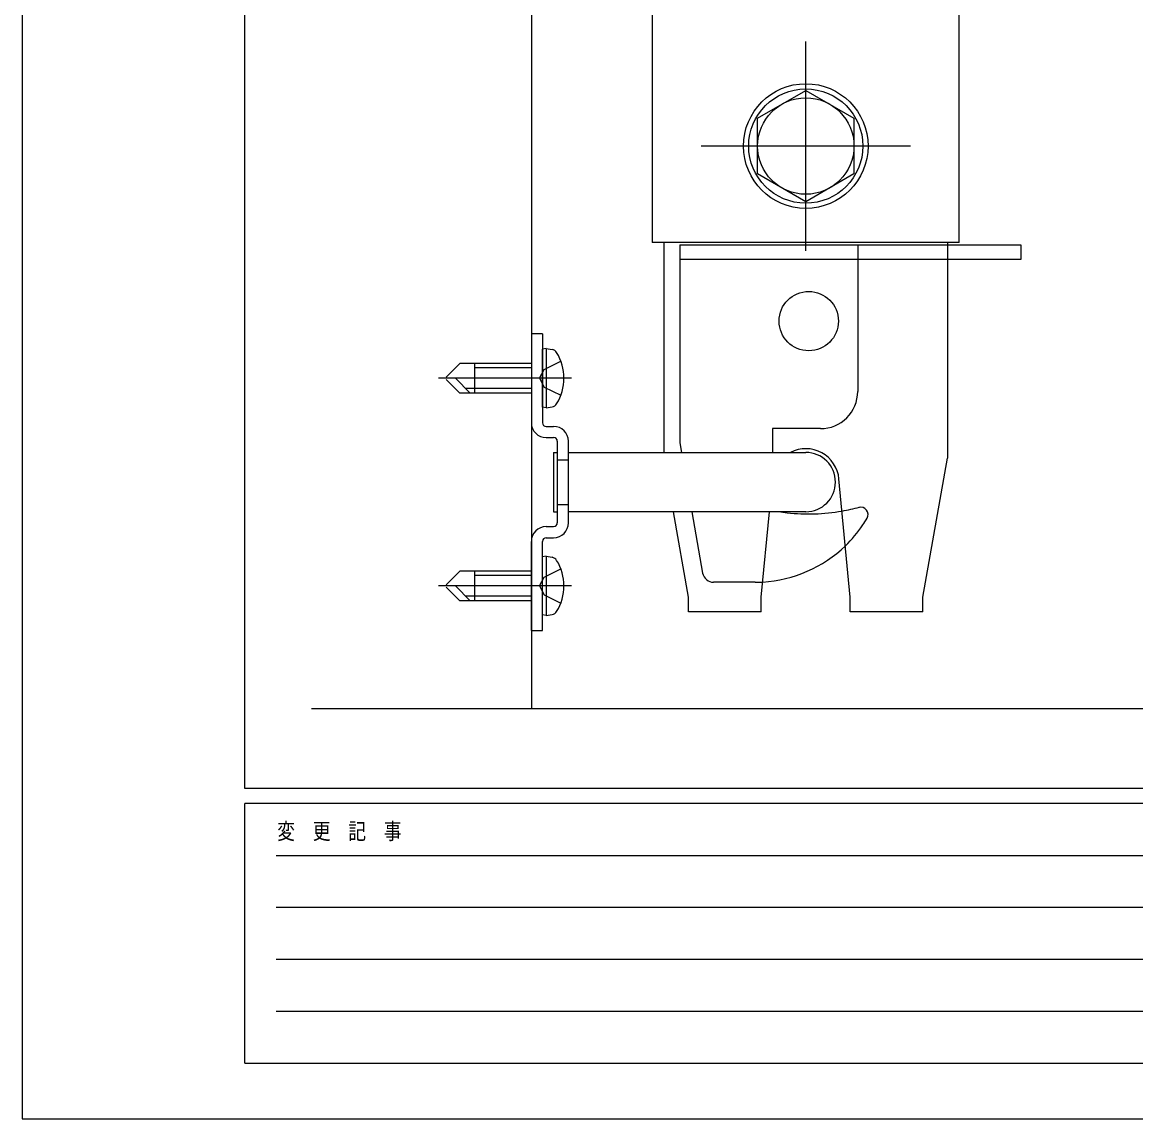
# Model space of a CAD drawing. Units: millimetres on the paper. Extents: x -420 to 420, y -297 to 297.
# Drawn here: x -420.5 to -270.4, y -297 to -149.2 of the extents above; entities that cross this region are included whole.
import ezdxf
from ezdxf.enums import TextEntityAlignment as Align

# ---------------------------------------------------------------- set-up
doc = ezdxf.new("R2010")
doc.units = ezdxf.units.MM
for name, color, linetype in [('0-4_YKK_12', 2, 'Continuous'), ('0-5_YKK_13', 4, 'Continuous'), ('0-8_YKK_ZWAK', 7, 'Continuous')]:
    doc.layers.add(name, color=color, linetype=linetype)
doc.styles.add('ＭＳ ゴシック', font='')
doc.styles.get('ＭＳ ゴシック').set_extended_font_data('MS Gothic')

msp = doc.modelspace()

# ---------------------------------------------------------------- linework, layer by layer
at = {"layer": '0-4_YKK_12'}
for p, q in [((-351.857, 28.914), (-351.857, -241.678)), ((-335.557, -138.878), (-335.557, -178.878)), ((-294.157, -178.878), (-294.157, -138.878)), ((-294.157, -178.878), (-335.557, -178.878)), ((-346.461, -197.178), (-364.361, -197.178)), ((-346.463, -225.178), (-364.363, -225.178)), ((-381.517, -241.678), (-55.832, -241.678))]:
    msp.add_line(p, q, dxfattribs=at)
at = {"layer": '0-5_YKK_13'}
for p, q in [((-314.858, -179.984), (-314.858, -151.773)), ((-321.358, -162.125), (-314.858, -158.373)), ((-321.358, -169.631), (-321.358, -162.125)), ((-300.753, -165.878), (-328.964, -165.878)), ((-333.959, -207.178), (-333.959, -178.878)), ((-331.859, -179.174), (-295.758, -179.174)), ((-307.859, -179.174), (-307.859, -198.974)), ((-295.759, -178.878), (-295.759, -203.48)), ((-295.758, -179.174), (-285.859, -179.174)), ((-295.758, -181.174), (-331.859, -181.174)), ((-351.859, -191.178), (-351.859, -203.178)), ((-350.359, -191.178), (-351.859, -191.178)), ((-350.359, -191.178), (-350.359, -203.178)), ((-349.861, -193.178), (-350.361, -193.266)), ((-349.861, -193.178), (-349.059, -193.32)), ((-359.461, -199.178), (-359.461, -195.178)), ((-351.861, -195.778), (-359.461, -195.778)), ((-360.097, -199.178), (-362.097, -197.178)), ((-351.861, -198.578), (-360.697, -198.578)), ((-349.861, -201.178), (-349.059, -201.037)), ((-349.859, -203.678), (-348.859, -203.678)), ((-295.759, -203.48), (-295.759, -207.963)), ((-349.859, -205.178), (-348.859, -205.178)), ((-348.859, -207.178), (-348.859, -215.178)), ((-348.859, -207.178), (-348.359, -207.178)), ((-348.359, -205.678), (-348.359, -216.678)), ((-346.859, -216.678), (-346.859, -205.678)), ((-346.859, -207.178), (-314.859, -207.178)), ((-348.359, -208.178), (-346.859, -208.178)), ((-299.059, -226.678), (-295.759, -207.963)), ((-308.859, -226.678), (-310.38, -210.751)), ((-348.359, -214.178), (-346.859, -214.178)), ((-348.859, -215.178), (-348.359, -215.178)), ((-314.859, -215.178), (-346.859, -215.178)), ((-330.659, -226.678), (-332.687, -215.178)), ((-330.219, -215.178), (-328.763, -223.439)), ((-320.859, -226.678), (-319.762, -215.178)), ((-349.859, -217.178), (-348.859, -217.178)), ((-351.859, -231.178), (-351.859, -219.178)), ((-350.359, -231.178), (-350.359, -219.178)), ((-349.859, -218.678), (-348.859, -218.678)), ((-349.863, -221.178), (-350.363, -221.266)), ((-349.863, -221.178), (-349.061, -221.32)), ((-359.463, -227.178), (-359.463, -223.178)), ((-360.099, -227.178), (-362.099, -225.178)), ((-351.863, -223.778), (-359.463, -223.778)), ((-321.677, -224.679), (-327.285, -224.679)), ((-351.863, -226.578), (-360.699, -226.578)), ((-330.659, -228.678), (-330.659, -226.678)), ((-320.859, -228.678), (-320.859, -226.678)), ((-308.859, -228.678), (-308.859, -226.678)), ((-299.059, -228.678), (-299.059, -226.678)), ((-349.863, -229.178), (-349.061, -229.037)), ((-320.859, -228.678), (-330.659, -228.678)), ((-299.059, -228.678), (-308.859, -228.678)), ((-351.859, -231.178), (-350.359, -231.178))]:
    msp.add_line(p, q, dxfattribs=at)
for points in [[(-314.858, -158.373), (-308.358, -162.125), (-308.358, -169.631), (-314.858, -173.384), (-321.358, -169.631)], [(-331.859, -179.174), (-331.859, -205.878), (-331.63, -207.178)], [(-285.859, -179.174), (-285.859, -181.174), (-295.758, -181.174)], [(-349.861, -193.178), (-349.861, -201.178), (-350.361, -201.09), (-350.361, -193.266)], [(-350.745, -197.178), (-350.114, -195.991), (-347.882, -194.878)], [(-351.861, -195.178), (-361.511, -195.178), (-363.361, -197.028)], [(-351.861, -199.178), (-361.511, -199.178), (-363.361, -197.328)], [(-350.745, -197.178), (-350.114, -198.365), (-347.882, -199.478)], [(-312.859, -203.974), (-319.359, -203.974), (-319.359, -207.178)], [(-349.863, -221.178), (-349.863, -229.178), (-350.363, -229.09), (-350.363, -221.266)], [(-351.863, -223.178), (-361.513, -223.178), (-363.363, -225.028)], [(-350.747, -225.178), (-350.116, -223.991), (-347.884, -222.878)], [(-350.747, -225.178), (-350.116, -226.365), (-347.884, -227.478)], [(-351.863, -227.178), (-361.513, -227.178), (-363.363, -225.328)]]:
    msp.add_lwpolyline(points, dxfattribs=at)
for centre, radius in [((-314.858, -165.878), 8.4), ((-314.858, -165.878), 7.7), ((-314.858, -165.878), 6.5), ((-314.459, -189.478), 4)]:
    msp.add_circle(centre, radius, dxfattribs=at)
for centre, radius, start, end in [((-349.215, -194.206), 0.9, 32.05588, 80), ((-353.961, -197.178), 6.5, 327.94412, 32.05588), ((-312.859, -198.974), 5, 270, 0.00078), ((-349.215, -200.15), 0.9, 280, 327.94412), ((-349.859, -203.178), 2, 180, 270), ((-349.859, -203.178), 0.5, 180, 270), ((-348.859, -205.678), 2, 0, 90), ((-348.859, -205.678), 0.5, 0, 90), ((-314.859, -211.178), 4.5, 5.45262, 117.26604), ((-314.859, -211.178), 4, 270, 90), ((-314.459, -189.474), 26, 279.9514, 285.24355), ((-307.459, -215.551), 1, 329.50758, 105.02601), ((-314.459, -189.474), 26, 261.02549, 263.57529), ((-314.459, -189.474), 26, 263.57529, 279.9514), ((-321.677, -207.179), 17.5, 326.01049, 329.50758), ((-349.859, -219.178), 2, 90, 180), ((-348.859, -216.678), 2, 270, 0), ((-348.859, -216.678), 0.5, 270, 0), ((-321.677, -207.179), 17.5, 314.00715, 326.01049), ((-349.859, -219.178), 0.5, 90, 180), ((-321.677, -207.179), 17.5, 273.30568, 314.00715), ((-349.217, -222.206), 0.9, 32.05588, 80), ((-353.963, -225.178), 6.5, 327.94412, 32.05588), ((-327.285, -223.179), 1.5, 190, 270), ((-321.677, -207.179), 17.5, 269.99752, 273.30568), ((-349.217, -228.15), 0.9, 280, 327.94412)]:
    msp.add_arc(centre, radius, start, end, dxfattribs=at)
at = {"layer": '0-8_YKK_ZWAK'}
for p, q in [((-390.498, -252.5), (-390.498, 277.5)), ((389.502, -252.5), (-390.498, -252.5)), ((-130.498, -254.5), (-390.498, -254.5)), ((-390.498, -289.5), (-390.498, -254.5)), ((-386.248, -261.5), (-135.498, -261.5)), ((-386.248, -268.5), (-135.498, -268.5)), ((-386.248, -275.5), (-135.498, -275.5)), ((-386.248, -282.5), (-135.498, -282.5)), ((-390.498, -289.5), (-130.498, -289.5))]:
    msp.add_line(p, q, dxfattribs=at)
msp.add_lwpolyline([(-420.5, -297), (420.5, -297), (420.5, 297), (-420.5, 297)], close=True, dxfattribs=at)

# ---------------------------------------------------------------- texts
at = {"layer": '0-8_YKK_ZWAK', "style": 'ＭＳ ゴシック', "width": 0.8}
msp.add_text('変  更  記  事', height=2.199, dxfattribs=at).set_placement((-386.131, -260), align=Align.BOTTOM_LEFT)

doc.saveas('drawing.dxf')
